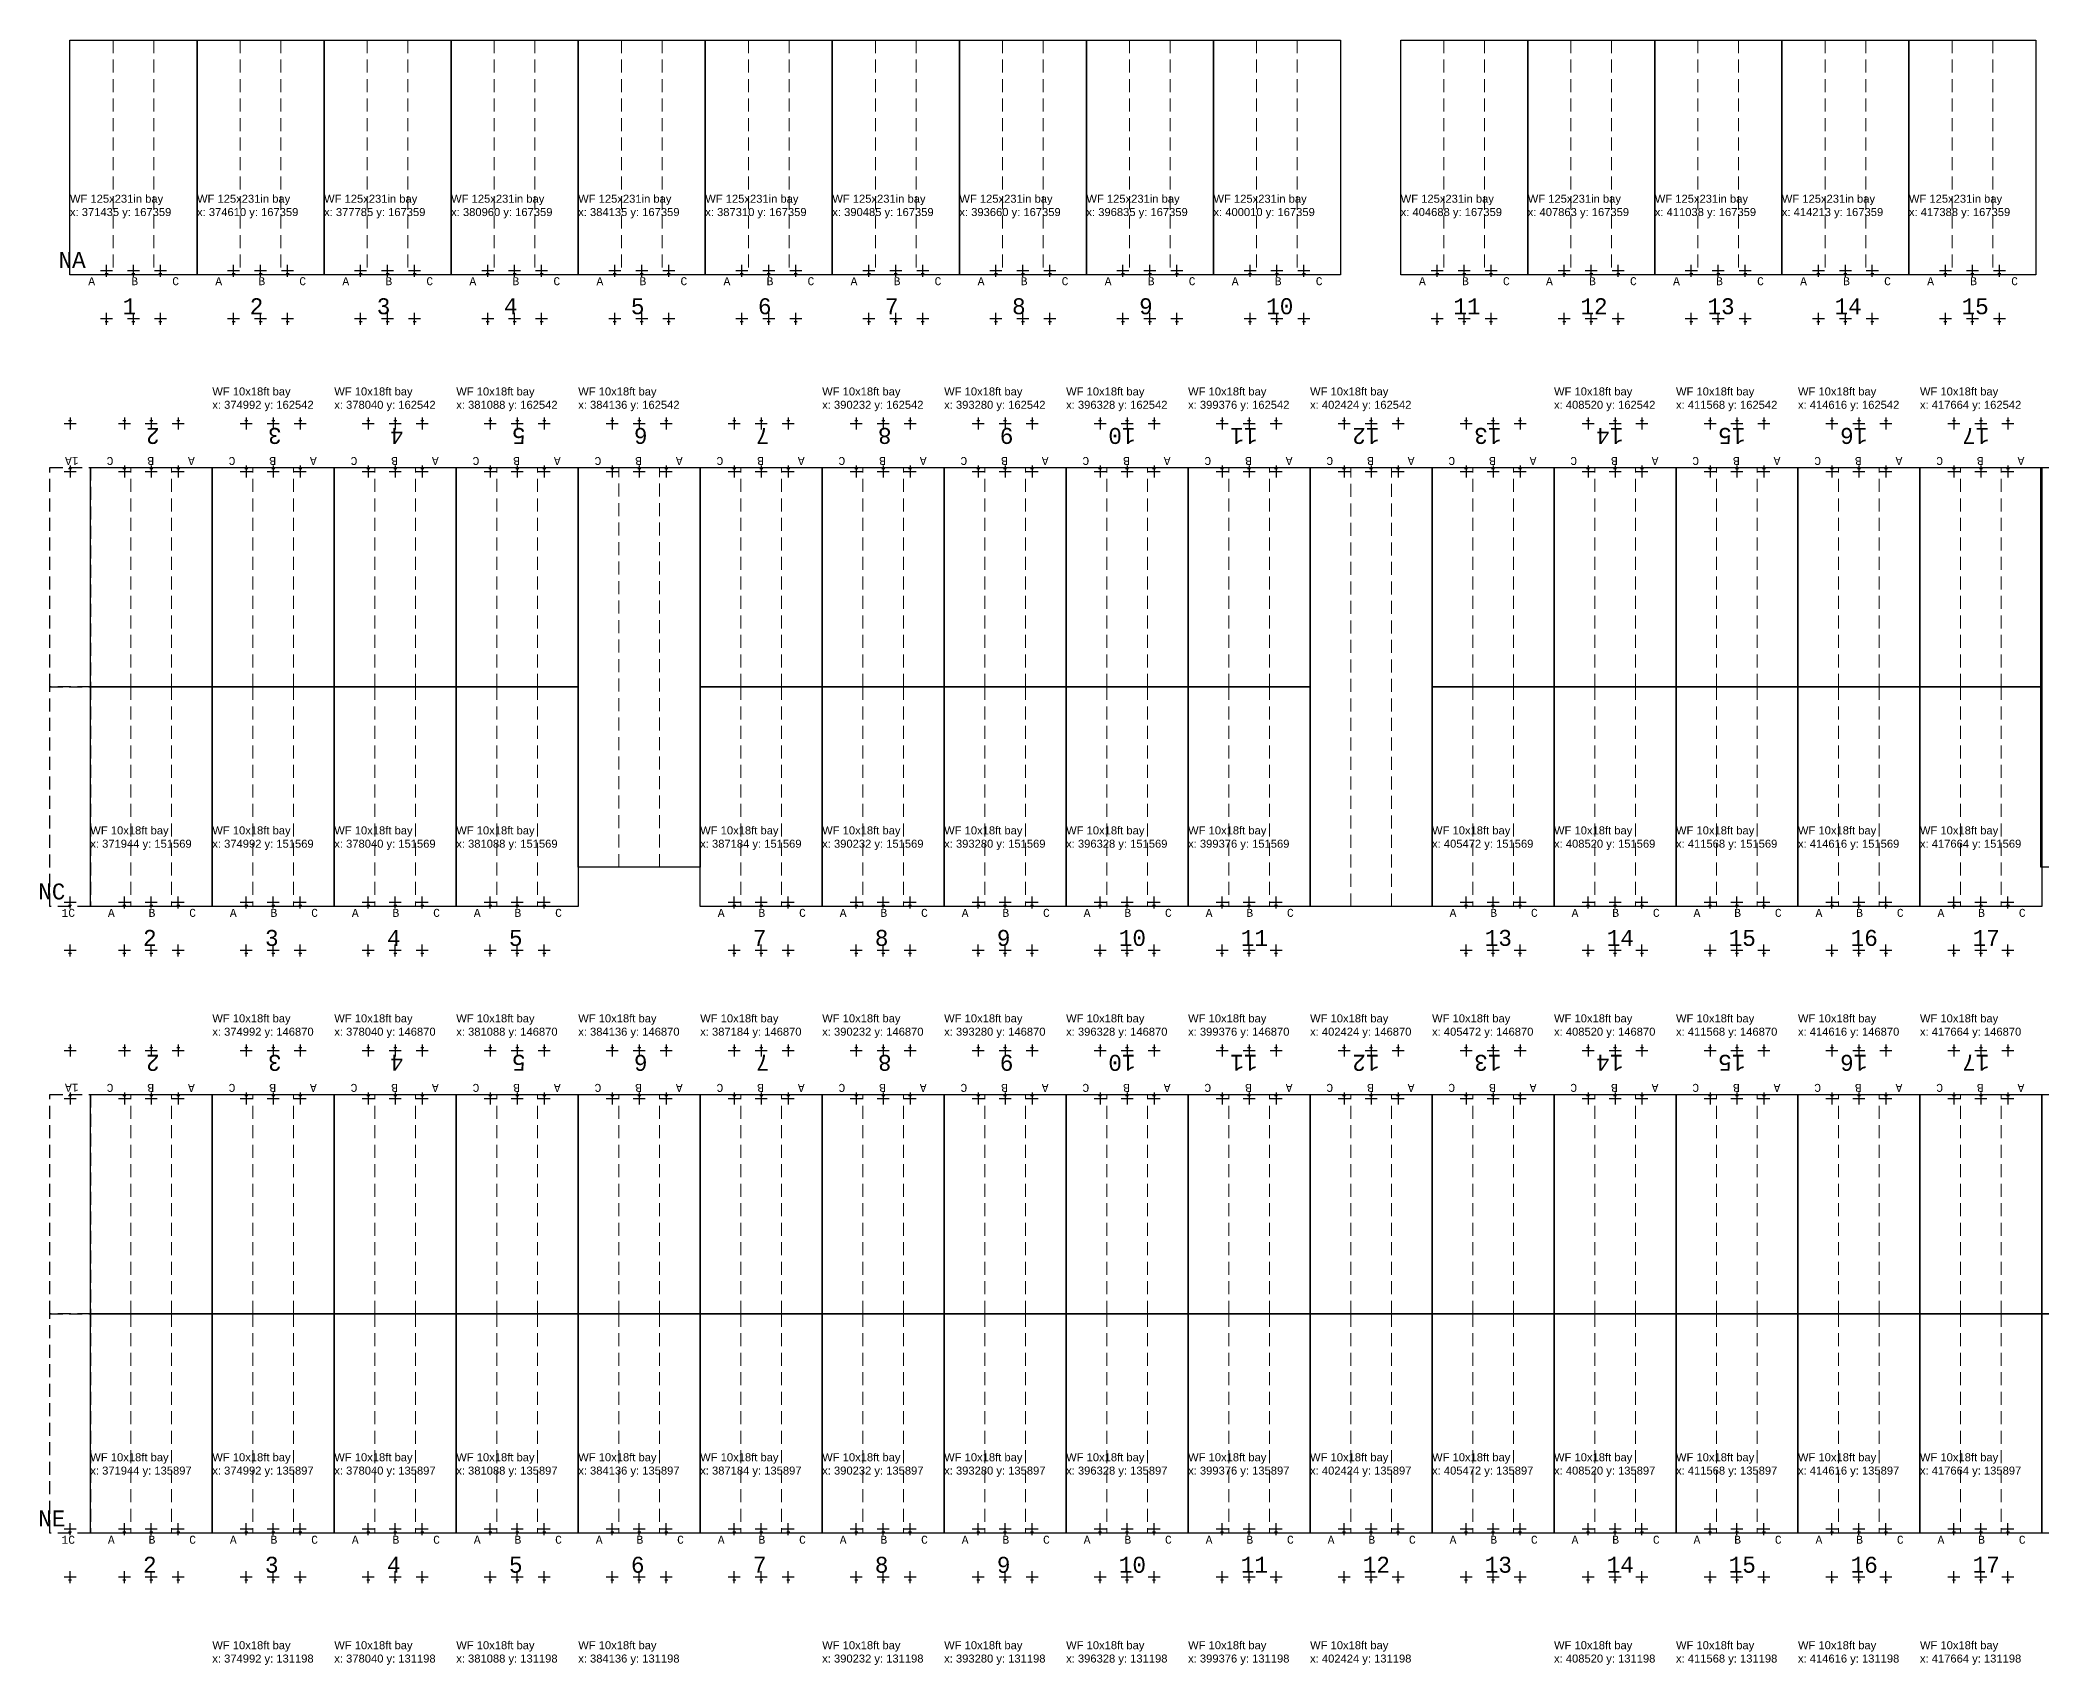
# Model space of a CAD drawing. Header units: millimetres. Extents: x 308165 to 657535, y 5096 to 173229.
# Drawn here: x 370687 to 420713, y 132605 to 173227 of the extents above; entities that cross this region are included whole.
import ezdxf

# ---------------------------------------------------------------- set-up
doc = ezdxf.new("R2010")
doc.units = ezdxf.units.MM
doc.linetypes.add('DASHED', pattern=[0.75, 0.5, -0.25])
for name, color, linetype in [('Bin location transponder', 250, 'Continuous'), ('WF exist equipment', 6, 'Continuous'), ('WF_numbers', 6, 'Continuous')]:
    doc.layers.add(name, color=color, linetype=linetype)
for name, color, linetype, lineweight in [('WF buffer', 1, 'DASHED', 30), ('WF transponder', 3, 'Continuous', 30), ('WF_bay', 5, 'Continuous', 30), ('WF_sketch_stock_areas', 30, 'Continuous', 30)]:
    doc.layers.add(name, color=color, linetype=linetype, lineweight=lineweight)
doc.styles.get("Standard").update_dxf_attribs({"font": 'arial.ttf'})
doc.styles.add('WF_txt', font='consola.ttf')

# ---------------------------------------------------------------- blocks, each defined once
blk = doc.blocks.new('Bin location transponder')
at = {"layer": 'Bin location transponder', "color": 3, "lineweight": 30}
for p, q in [((-600, 0), (600, 0)), ((-150, 300), (150, 300)), ((0, 600), (0, -600))]:
    blk.add_line(p, q, dxfattribs=at)
blk = doc.blocks.new('WF 10x18ft bay')
at = {"layer": 'WF_bay', "linetype": 'DASHED', "lineweight": 5, "ltscale": 650}
for p, q in [((1016, 5486), (1016, 0)), ((2032, 5486), (2032, 0))]:
    blk.add_line(p, q, dxfattribs=at)
at = {"layer": 'WF_bay'}
blk.add_lwpolyline([(0, 5486), (3048, 5486), (3048, 0), (0, 0)], close=True, dxfattribs=at)
at = {"layer": 'WF transponder', "xscale": 0.25, "yscale": 0.25, "zscale": 0.25, "rotation": 180.0000000062352}
for p in [(850, 100), (1524, 100), (2198, 100), (850, -1100), (1524, -1100), (2198, -1100)]:
    blk.add_blockref('Bin location transponder', p, dxfattribs=at)
at = {"layer": 'WF_numbers', "linetype": 'DASHED', "char_height": 200, "attachment_point": 1, "rotation": 0, "style": 'WF_txt'}
for s, insert in [('A', (439, -62, -723)), ('B', (1455, -62, -723)), ('C', (2471, -62, -723))]:
    blk.add_mtext_dynamic_manual_height_columns(s, width=423.53, gutter_width=2118, heights=[0], dxfattribs=dict(at, insert=insert))
blk = doc.blocks.new('WF 10x36ft bay')
at = {"layer": 'WF_bay', "linetype": 'DASHED', "lineweight": 5, "ltscale": 650}
for p, q in [((1016, 10973), (1016, 0)), ((2032, 10973), (2032, 0))]:
    blk.add_line(p, q, dxfattribs=at)
at = {"layer": 'WF_bay'}
blk.add_lwpolyline([(0, 10973), (3048, 10973), (3048, 0), (0, 0)], close=True, dxfattribs=at)
at = {"layer": 'WF transponder', "xscale": 0.25, "yscale": 0.25, "zscale": 0.25, "rotation": 180.0000000062352}
for p in [(850, 100), (1524, 100), (2198, 100), (850, -1100), (1524, -1100), (2198, -1100)]:
    blk.add_blockref('Bin location transponder', p, dxfattribs=at)
at = {"layer": 'WF_numbers', "linetype": 'DASHED', "char_height": 200, "attachment_point": 1, "rotation": 0, "style": 'WF_txt'}
for s, insert in [('A', (439, -62, -723)), ('B', (1455, -62, -723)), ('C', (2471, -62, -723))]:
    blk.add_mtext_dynamic_manual_height_columns(s, width=423.53, gutter_width=2118, heights=[0], dxfattribs=dict(at, insert=insert))
blk = doc.blocks.new('WF 40x216in buffer')
at = {"layer": 'WF buffer', "ltscale": 650}
blk.add_lwpolyline([(0, 5486), (1016, 5486), (1016, 0), (0, 0)], close=True, dxfattribs=at)
at = {"layer": 'WF transponder', "xscale": 0.25, "yscale": 0.25, "zscale": 0.25, "rotation": 180.0000000062352}
for p in [(508, 100), (508, -1100)]:
    blk.add_blockref('Bin location transponder', p, dxfattribs=at)
blk = doc.blocks.new('WF 125x231in bay')
at = {"layer": 'WF_bay', "linetype": 'DASHED', "lineweight": 5, "ltscale": 650}
for p, q in [((1079, 5867), (1079, 0)), ((2095, 5867), (2095, 0))]:
    blk.add_line(p, q, dxfattribs=at)
at = {"layer": 'WF_bay'}
blk.add_lwpolyline([(0, 5867), (3175, 5867), (3175, 0), (0, 0)], close=True, dxfattribs=at)
at = {"layer": 'WF transponder', "xscale": 0.25, "yscale": 0.25, "zscale": 0.25, "rotation": 180.0000000062352}
for p in [(913, 100), (1587, 100), (2261, 100), (913, -1100), (1587, -1100), (2261, -1100)]:
    blk.add_blockref('Bin location transponder', p, dxfattribs=at)
at = {"layer": 'WF_numbers', "linetype": 'DASHED', "char_height": 200, "attachment_point": 1, "rotation": 0, "style": 'WF_txt'}
for s, insert in [('A', (457, -62, -723)), ('B', (1532, -62, -723)), ('C', (2556, -62, -723))]:
    blk.add_mtext_dynamic_manual_height_columns(s, width=423.53, gutter_width=2118, heights=[0], dxfattribs=dict(at, insert=insert))
blk = doc.blocks.new('WF 10x34ft bay')
at = {"layer": 'WF_bay', "linetype": 'DASHED', "lineweight": 5, "ltscale": 650}
for p, q in [((1143863, 971520, -162219), (1143863, 981510, -162219)), ((1144879, 971520, -162219), (1144879, 981510, -162219))]:
    blk.add_line(p, q, dxfattribs=at)
at = {"layer": 'WF_bay', "elevation": -162219}
blk.add_lwpolyline([(1145895, 971520), (1142847, 971520), (1142847, 981510), (1145895, 981510)], close=True, dxfattribs=at)
at = {"layer": 'WF transponder', "xscale": 0.25, "yscale": 0.25, "zscale": 0.25}
for p in [(1143697, 982610, -162219), (1144371, 982610, -162219), (1145045, 982610, -162219), (1143697, 981410, -162219), (1144371, 981410, -162219), (1145045, 981410, -162219)]:
    blk.add_blockref('Bin location transponder', p, dxfattribs=at)
at = {"layer": 'WF_numbers', "linetype": 'DASHED', "char_height": 200, "attachment_point": 1, "rotation": 180, "style": 'WF_txt'}
for s, insert in [('C', (1143424, 981572, -162943)), ('B', (1144440, 981572, -162943)), ('A', (1145456, 981572, -162943))]:
    blk.add_mtext_dynamic_manual_height_columns(s, width=423.53, gutter_width=2118, heights=[0], dxfattribs=dict(at, insert=insert))

msp = doc.modelspace()

# ---------------------------------------------------------------- block references
at = {"layer": 'WF exist equipment', "color": 7, "true_color": 0xffffff}
for p in [(-758711, -818968), (-722164, -818968)]:
    msp.add_blockref('WF 10x34ft bay', p, dxfattribs=at)
at = {"layer": 'WF_sketch_stock_areas'}
for name, p in [('WF 125x231in bay', (371435, 167360, -162219)), ('WF 125x231in bay', (374610, 167360, -162219)), ('WF 125x231in bay', (377785, 167360, -162219)), ('WF 125x231in bay', (380960, 167360, -162219)), ('WF 125x231in bay', (384135, 167360, -162219)), ('WF 125x231in bay', (387310, 167360, -162219)), ('WF 125x231in bay', (390485, 167360, -162219)), ('WF 125x231in bay', (393660, 167360, -162219)), ('WF 125x231in bay', (396835, 167360, -162219)), ('WF 125x231in bay', (400010, 167360, -162219)), ('WF 125x231in bay', (404688, 167360, -162219)), ('WF 125x231in bay', (407863, 167360, -162219)), ('WF 125x231in bay', (411038, 167360, -162219)), ('WF 125x231in bay', (414213, 167360, -162219)), ('WF 125x231in bay', (417388, 167360, -162219)), ('WF 40x216in buffer', (370928, 151569, -162219)), ('WF 10x18ft bay', (371944, 151569, -162219)), ('WF 10x18ft bay', (374992, 151569, -162219)), ('WF 10x18ft bay', (378040, 151569, -162219)), ('WF 10x18ft bay', (381088, 151569, -162219)), ('WF 10x18ft bay', (387184, 151569, -162219)), ('WF 10x18ft bay', (390232, 151569, -162219)), ('WF 10x18ft bay', (393280, 151569, -162219)), ('WF 10x18ft bay', (396328, 151569, -162219)), ('WF 10x18ft bay', (399376, 151569, -162219)), ('WF 10x18ft bay', (405472, 151569, -162219)), ('WF 10x18ft bay', (408520, 151569, -162219)), ('WF 10x18ft bay', (411568, 151569, -162219)), ('WF 10x18ft bay', (414616, 151569, -162219)), ('WF 10x18ft bay', (417664, 151569, -162219)), ('WF 40x216in buffer', (370928, 135898, -162219)), ('WF 10x18ft bay', (371944, 135898, -162219)), ('WF 10x18ft bay', (374992, 135898, -162219)), ('WF 10x18ft bay', (378040, 135898, -162219)), ('WF 10x18ft bay', (381088, 135898, -162219)), ('WF 10x18ft bay', (384136, 135898, -162219)), ('WF 10x18ft bay', (387184, 135898, -162219)), ('WF 10x18ft bay', (390232, 135898, -162219)), ('WF 10x18ft bay', (393280, 135898, -162219)), ('WF 10x18ft bay', (396328, 135898, -162219)), ('WF 10x18ft bay', (399376, 135898, -162219)), ('WF 10x18ft bay', (402424, 135898, -162219)), ('WF 10x18ft bay', (405472, 135898, -162219)), ('WF 10x18ft bay', (408520, 135898, -162219)), ('WF 10x18ft bay', (411568, 135898, -162219)), ('WF 10x18ft bay', (414616, 135898, -162219)), ('WF 10x18ft bay', (417664, 135898, -162219)), ('WF 10x18ft bay', (420712, 135898, -162219))]:
    msp.add_blockref(name, p, dxfattribs=at)
for name, p, rotation in [('WF 40x216in buffer', (371944, 162542, -162219), 179.9999999991718), ('WF 10x18ft bay', (374992, 162542, -162219), 179.9999999999069), ('WF 10x18ft bay', (378040, 162542, -162219), 179.9999999999069), ('WF 10x18ft bay', (381088, 162542, -162219), 179.9999999999069), ('WF 10x18ft bay', (384136, 162542, -162219), 179.9999999999069), ('WF 10x18ft bay', (390232, 162542, -162219), 179.9999999999069), ('WF 10x18ft bay', (393280, 162542, -162219), 179.9999999999069), ('WF 10x18ft bay', (396328, 162542, -162219), 179.9999999999069), ('WF 10x18ft bay', (399376, 162542, -162219), 179.9999999999069), ('WF 10x18ft bay', (402424, 162542, -162219), 179.9999999999069), ('WF 10x36ft bay', (405472, 162542, -162219), 180.0000000000523), ('WF 10x18ft bay', (408520, 162542, -162219), 179.9999999999069), ('WF 10x18ft bay', (411568, 162542, -162219), 179.9999999999069), ('WF 10x18ft bay', (414616, 162542, -162219), 179.9999999999069), ('WF 10x18ft bay', (417664, 162542, -162219), 179.9999999999069), ('WF 10x18ft bay', (420712, 162542, -162219), 179.9999999999069), ('WF 40x216in buffer', (371944, 146870, -162219), 179.9999999998721), ('WF 10x18ft bay', (374992, 146870, -162219), 179.9999999999069), ('WF 10x18ft bay', (378040, 146870, -162219), 179.9999999999069), ('WF 10x18ft bay', (381088, 146870, -162219), 179.9999999999069), ('WF 10x18ft bay', (384136, 146870, -162219), 179.9999999999069), ('WF 10x18ft bay', (387184, 146870, -162219), 179.9999999999069), ('WF 10x18ft bay', (390232, 146870, -162219), 179.9999999999069), ('WF 10x18ft bay', (393280, 146870, -162219), 179.9999999999069), ('WF 10x18ft bay', (396328, 146870, -162219), 179.9999999999069), ('WF 10x18ft bay', (399376, 146870, -162219), 179.9999999999069), ('WF 10x18ft bay', (402424, 146870, -162219), 179.9999999999069), ('WF 10x18ft bay', (405472, 146870, -162219), 179.9999999999069), ('WF 10x18ft bay', (408520, 146870, -162219), 179.9999999999069), ('WF 10x18ft bay', (411568, 146870, -162219), 179.9999999999069), ('WF 10x18ft bay', (414616, 146870, -162219), 179.9999999999069), ('WF 10x18ft bay', (417664, 146870, -162219), 179.9999999999069), ('WF 10x18ft bay', (420712, 146870, -162219), 179.9999999999069), ('WF 10x18ft bay', (423760, 146870, -162219), 179.9999999999069)]:
    msp.add_blockref(name, p, dxfattribs=dict(at, rotation=rotation))

# ---------------------------------------------------------------- texts
at = {"char_height": 200, "attachment_point": 1}
for s, insert in [('WF 125x231in bay\\Px: 371435 y: 167359', (371435, 169360)), ('WF 125x231in bay\\Px: 374610 y: 167359', (374610, 169360)), ('WF 125x231in bay\\Px: 377785 y: 167359', (377785, 169360)), ('WF 125x231in bay\\Px: 380960 y: 167359', (380960, 169360)), ('WF 125x231in bay\\Px: 384135 y: 167359', (384135, 169360)), ('WF 125x231in bay\\Px: 387310 y: 167359', (387310, 169360)), ('WF 125x231in bay\\Px: 390485 y: 167359', (390485, 169360)), ('WF 125x231in bay\\Px: 393660 y: 167359', (393660, 169360)), ('WF 125x231in bay\\Px: 396835 y: 167359', (396835, 169360)), ('WF 125x231in bay\\Px: 400010 y: 167359', (400010, 169360)), ('WF 125x231in bay\\Px: 404688 y: 167359', (404688, 169360)), ('WF 125x231in bay\\Px: 407863 y: 167359', (407863, 169360)), ('WF 125x231in bay\\Px: 411038 y: 167359', (411038, 169360)), ('WF 125x231in bay\\Px: 414213 y: 167359', (414213, 169360)), ('WF 125x231in bay\\Px: 417388 y: 167359', (417388, 169360)), ('WF 10x18ft bay\\Px: 374992 y: 162542', (374992, 164542)), ('WF 10x18ft bay\\Px: 378040 y: 162542', (378040, 164542)), ('WF 10x18ft bay\\Px: 381088 y: 162542', (381088, 164542)), ('WF 10x18ft bay\\Px: 384136 y: 162542', (384136, 164542)), ('WF 10x18ft bay\\Px: 390232 y: 162542', (390232, 164542)), ('WF 10x18ft bay\\Px: 393280 y: 162542', (393280, 164542)), ('WF 10x18ft bay\\Px: 396328 y: 162542', (396328, 164542)), ('WF 10x18ft bay\\Px: 399376 y: 162542', (399376, 164542)), ('WF 10x18ft bay\\Px: 402424 y: 162542', (402424, 164542)), ('WF 10x18ft bay\\Px: 408520 y: 162542', (408520, 164542)), ('WF 10x18ft bay\\Px: 411568 y: 162542', (411568, 164542)), ('WF 10x18ft bay\\Px: 414616 y: 162542', (414616, 164542)), ('WF 10x18ft bay\\Px: 417664 y: 162542', (417664, 164542)), ('WF 10x18ft bay\\Px: 371944 y: 151569', (371944, 153569)), ('WF 10x18ft bay\\Px: 374992 y: 151569', (374992, 153569)), ('WF 10x18ft bay\\Px: 378040 y: 151569', (378040, 153569)), ('WF 10x18ft bay\\Px: 381088 y: 151569', (381088, 153569)), ('WF 10x18ft bay\\Px: 387184 y: 151569', (387184, 153569)), ('WF 10x18ft bay\\Px: 390232 y: 151569', (390232, 153569)), ('WF 10x18ft bay\\Px: 393280 y: 151569', (393280, 153569)), ('WF 10x18ft bay\\Px: 396328 y: 151569', (396328, 153569)), ('WF 10x18ft bay\\Px: 399376 y: 151569', (399376, 153569)), ('WF 10x18ft bay\\Px: 405472 y: 151569', (405472, 153569)), ('WF 10x18ft bay\\Px: 408520 y: 151569', (408520, 153569)), ('WF 10x18ft bay\\Px: 411568 y: 151569', (411568, 153569)), ('WF 10x18ft bay\\Px: 414616 y: 151569', (414616, 153569)), ('WF 10x18ft bay\\Px: 417664 y: 151569', (417664, 153569)), ('WF 10x18ft bay\\Px: 374992 y: 146870', (374992, 148870)), ('WF 10x18ft bay\\Px: 378040 y: 146870', (378040, 148870)), ('WF 10x18ft bay\\Px: 381088 y: 146870', (381088, 148870)), ('WF 10x18ft bay\\Px: 384136 y: 146870', (384136, 148870)), ('WF 10x18ft bay\\Px: 387184 y: 146870', (387184, 148870)), ('WF 10x18ft bay\\Px: 390232 y: 146870', (390232, 148870)), ('WF 10x18ft bay\\Px: 393280 y: 146870', (393280, 148870)), ('WF 10x18ft bay\\Px: 396328 y: 146870', (396328, 148870)), ('WF 10x18ft bay\\Px: 399376 y: 146870', (399376, 148870)), ('WF 10x18ft bay\\Px: 402424 y: 146870', (402424, 148870)), ('WF 10x18ft bay\\Px: 405472 y: 146870', (405472, 148870)), ('WF 10x18ft bay\\Px: 408520 y: 146870', (408520, 148870)), ('WF 10x18ft bay\\Px: 411568 y: 146870', (411568, 148870)), ('WF 10x18ft bay\\Px: 414616 y: 146870', (414616, 148870)), ('WF 10x18ft bay\\Px: 417664 y: 146870', (417664, 148870)), ('WF 10x18ft bay\\Px: 371944 y: 135897', (371944, 137898)), ('WF 10x18ft bay\\Px: 374992 y: 135897', (374992, 137898)), ('WF 10x18ft bay\\Px: 378040 y: 135897', (378040, 137898)), ('WF 10x18ft bay\\Px: 381088 y: 135897', (381088, 137898)), ('WF 10x18ft bay\\Px: 384136 y: 135897', (384136, 137898)), ('WF 10x18ft bay\\Px: 387184 y: 135897', (387184, 137898)), ('WF 10x18ft bay\\Px: 390232 y: 135897', (390232, 137898)), ('WF 10x18ft bay\\Px: 393280 y: 135897', (393280, 137898)), ('WF 10x18ft bay\\Px: 396328 y: 135897', (396328, 137898)), ('WF 10x18ft bay\\Px: 399376 y: 135897', (399376, 137898)), ('WF 10x18ft bay\\Px: 402424 y: 135897', (402424, 137898)), ('WF 10x18ft bay\\Px: 405472 y: 135897', (405472, 137898)), ('WF 10x18ft bay\\Px: 408520 y: 135897', (408520, 137898)), ('WF 10x18ft bay\\Px: 411568 y: 135897', (411568, 137898)), ('WF 10x18ft bay\\Px: 414616 y: 135897', (414616, 137898)), ('WF 10x18ft bay\\Px: 417664 y: 135897', (417664, 137898)), ('WF 10x18ft bay\\Px: 374992 y: 131198', (374992, 133199)), ('WF 10x18ft bay\\Px: 378040 y: 131198', (378040, 133199)), ('WF 10x18ft bay\\Px: 381088 y: 131198', (381088, 133199)), ('WF 10x18ft bay\\Px: 384136 y: 131198', (384136, 133199)), ('WF 10x18ft bay\\Px: 390232 y: 131198', (390232, 133199)), ('WF 10x18ft bay\\Px: 393280 y: 131198', (393280, 133199)), ('WF 10x18ft bay\\Px: 396328 y: 131198', (396328, 133199)), ('WF 10x18ft bay\\Px: 399376 y: 131198', (399376, 133199)), ('WF 10x18ft bay\\Px: 402424 y: 131198', (402424, 133199)), ('WF 10x18ft bay\\Px: 408520 y: 131198', (408520, 133199)), ('WF 10x18ft bay\\Px: 411568 y: 131198', (411568, 133199)), ('WF 10x18ft bay\\Px: 414616 y: 131198', (414616, 133199)), ('WF 10x18ft bay\\Px: 417664 y: 131198', (417664, 133199))]:
    msp.add_mtext(s, dxfattribs=dict(at, insert=insert))
at = {"layer": 'WF_numbers', "linetype": 'DASHED', "char_height": 400, "attachment_point": 1, "style": 'WF_txt'}
for s, insert in [('NA', (371149, 167932, -324439)), ('1', (372752, 166772, -162219)), ('2', (375927, 166772, -162219)), ('3', (379102, 166772, -162219)), ('4', (382277, 166772, -162219)), ('5', (385452, 166772, -162219)), ('6', (388627, 166772, -162219)), ('7', (391802, 166772, -162219)), ('8', (394977, 166772, -162219)), ('9', (398152, 166772, -162219)), ('10', (401327, 166772, -162219)), ('11', (406005, 166772, -162219)), ('12', (409180, 166772, -162219)), ('13', (412355, 166772, -162219)), ('14', (415530, 166772, -162219)), ('15', (418705, 166772, -162219)), ('NC', (370642, 152142, -324439)), ('2', (373261, 150981, -162219)), ('3', (376309, 150981, -162219)), ('4', (379357, 150981, -162219)), ('5', (382405, 150981, -162219)), ('7', (388501, 150981, -162219)), ('8', (391549, 150981, -162219)), ('9', (394597, 150981, -162219)), ('10', (397645, 150981, -162219)), ('11', (400693, 150981, -162219)), ('13', (406789, 150981, -162219)), ('14', (409837, 150981, -162219)), ('15', (412885, 150981, -162219)), ('16', (415933, 150981, -162219)), ('17', (418981, 150981, -162219)), ('NE', (370642, 136470, -324439)), ('2', (373261, 135310, -162219)), ('3', (376309, 135310, -162219)), ('4', (379357, 135310, -162219)), ('5', (382405, 135310, -162219)), ('6', (385453, 135310, -162219)), ('7', (388501, 135310, -162219)), ('8', (391549, 135310, -162219)), ('9', (394597, 135310, -162219)), ('10', (397645, 135310, -162219)), ('11', (400693, 135310, -162219)), ('12', (403741, 135310, -162219)), ('13', (406789, 135310, -162219)), ('14', (409837, 135310, -162219)), ('15', (412885, 135310, -162219)), ('16', (415933, 135310, -162219)), ('17', (418981, 135310, -162219))]:
    msp.add_mtext_dynamic_manual_height_columns(s, width=423.53, gutter_width=2118, heights=[0], dxfattribs=dict(at, insert=insert))
at = {"layer": 'WF_numbers', "linetype": 'DASHED', "attachment_point": 1, "style": 'WF_txt'}
for s, insert, char_height, rotation in [('2', (373676, 163130, -162219), 400, 180), ('3', (376724, 163130, -162219), 400, 180), ('4', (379772, 163130, -162219), 400, 180), ('5', (382820, 163130, -162219), 400, 180), ('6', (385868, 163130, -162219), 400, 180), ('7', (388916, 163130, -162219), 400, 180), ('8', (391964, 163130, -162219), 400, 180), ('9', (395012, 163130, -162219), 400, 180), ('10', (398060, 163130, -162219), 400, 180), ('11', (401108, 163130, -162219), 400, 180), ('12', (404156, 163130, -162219), 400, 180), ('13', (407204, 163130, -162219), 400, 180), ('14', (410252, 163130, -162219), 400, 180), ('15', (413300, 163130, -162219), 400, 180), ('16', (416348, 163130, -162219), 400, 180), ('17', (419396, 163130, -162219), 400, 180), ('1A', (371650, 162605, -162943), 200, 180), ('1C', (371223, 151507, -162943), 200, 0), ('2', (373676, 147458, -162219), 400, 180), ('3', (376724, 147458, -162219), 400, 180), ('4', (379772, 147458, -162219), 400, 180), ('5', (382820, 147458, -162219), 400, 180), ('6', (385868, 147458, -162219), 400, 180), ('7', (388916, 147458, -162219), 400, 180), ('8', (391964, 147458, -162219), 400, 180), ('9', (395012, 147458, -162219), 400, 180), ('10', (398060, 147458, -162219), 400, 180), ('11', (401108, 147458, -162219), 400, 180), ('12', (404156, 147458, -162219), 400, 180), ('13', (407204, 147458, -162219), 400, 180), ('14', (410252, 147458, -162219), 400, 180), ('15', (413300, 147458, -162219), 400, 180), ('16', (416348, 147458, -162219), 400, 180), ('17', (419396, 147458, -162219), 400, 180), ('1A', (371650, 146933, -162943), 200, 180), ('1C', (371223, 135835, -162943), 200, 0)]:
    msp.add_mtext_dynamic_manual_height_columns(s, width=423.53, gutter_width=2118, heights=[0], dxfattribs=dict(at, insert=insert, char_height=char_height, rotation=rotation))

doc.saveas('drawing.dxf')
